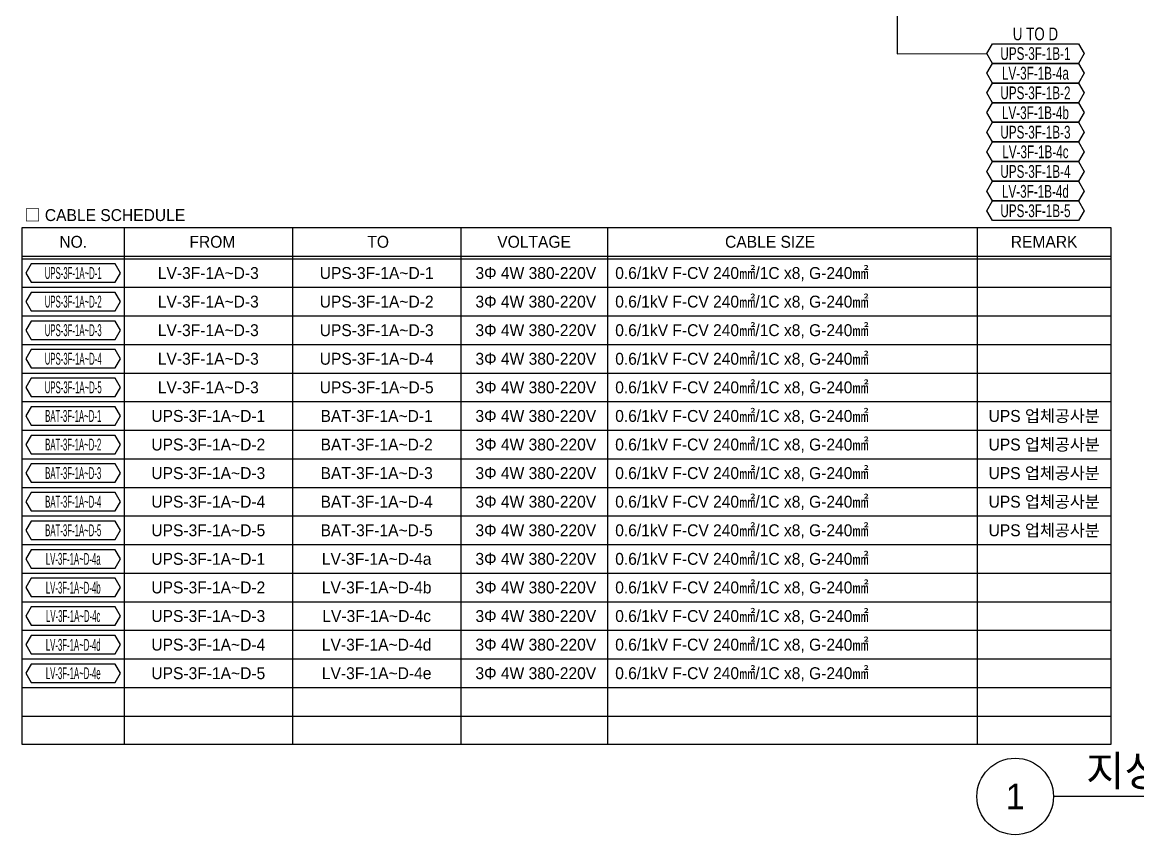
# Model space of a CAD drawing. Header units: millimetres. Extents: x 28900 to 374393, y -351975 to 838289.
# Drawn here: x 266750 to 299512, y 360825 to 384699 of the extents above; entities that cross this region are included whole.
import ezdxf
from ezdxf.enums import TextEntityAlignment as Align

# ---------------------------------------------------------------- set-up
doc = ezdxf.new("R2010")
doc.units = ezdxf.units.MM
doc.header["$LTSCALE"] = 150
for name, color, linetype in [('-----26 Electrical Cable Tray_HV_발전기 B', 103, 'Continuous'), ('-----29 Cable Schedule', 1, 'Continuous'), ('-----29 Indicator', 1, 'Continuous'), ('-----29 주기', 1, 'Continuous'), ('-----30 Text', 2, 'Continuous'), ('-----41 Drawing Title', 2, 'Continuous'), ('-----99 Cable Schedule', 2, 'Continuous')]:
    doc.layers.add(name, color=color, linetype=linetype)
doc.styles.add('ELEC', font='Dotum.ttf')

msp = doc.modelspace()

# ---------------------------------------------------------------- linework, layer by layer
at = {"layer": '-----41 Drawing Title', "color": 7}
msp.add_line((321860.9290088642, 361949.9993575428), (297039.070991136, 361949.9993575428), dxfattribs=at)
msp.add_circle((295914.0709922679, 361949.9993575428), 1124.999998875, dxfattribs=at)
at = {"layer": '-----99 Cable Schedule', "color": 1, "elevation": -2.001460561791627e-08}
msp.add_lwpolyline([(292446.1271426426, 396860.5892453945), (292446.1271426426, 383772.2491802648), (295080.8114103453, 383780.8658273926)], dxfattribs=at)
for points in [[(297770.0905333466, 384069.6158273943), (297936.8004235585, 383780.8658273926), (297770.090533344, 383492.1158273891), (295247.5213005687, 383492.1158273891), (295080.8114103453, 383780.8658273926), (295247.5213005712, 384069.6158273943)], [(297770.090533344, 383492.1158273891), (297936.8004235559, 383203.3658273873), (297770.0905333414, 382914.6158273838), (295247.5213005661, 382914.6158273838), (295080.8114103428, 383203.3658273873), (295247.5213005687, 383492.1158273891)], [(297770.0905333415, 382914.6158273838), (297936.8004235534, 382625.8658273821), (297770.0905333388, 382337.1158273786), (295247.5213005636, 382337.1158273786), (295080.8114103402, 382625.8658273821), (295247.5213005661, 382914.6158273838)], [(297770.0905333389, 382337.1158273786), (297936.8004235508, 382048.3658273768), (297770.0905333363, 381759.6158273733), (295247.521300561, 381759.6158273733), (295080.8114103376, 382048.3658273768), (295247.5213005635, 382337.1158273786)], [(297770.0905333363, 381759.6158273733), (297936.8004235483, 381470.8658273716), (297770.0905333337, 381182.1158273681), (295247.5213005585, 381182.1158273681), (295080.8114103351, 381470.8658273716), (295247.521300561, 381759.6158273733)], [(297770.0905333338, 381182.1158273681), (297936.8004235457, 380893.3658273664), (297770.0905333312, 380604.6158273629), (295247.5213005559, 380604.6158273629), (295080.8114103325, 380893.3658273664), (295247.5213005584, 381182.1158273681)], [(297770.0905333363, 380604.6158273629), (297936.8004235483, 380315.8658273611), (297770.0905333337, 380027.1158273576), (295247.5213005585, 380027.1158273576), (295080.8114103351, 380315.8658273611), (295247.521300561, 380604.6158273629)], [(297770.0905333338, 380027.1158273576), (297936.8004235457, 379738.3658273559), (297770.0905333312, 379449.6158273524), (295247.5213005559, 379449.6158273524), (295080.8114103325, 379738.3658273559), (295247.5213005584, 380027.1158273576)], [(297770.0905333363, 379449.6158273524), (297936.8004235483, 379160.8658273506), (297770.0905333337, 378872.1158273472), (295247.5213005585, 378872.1158273472), (295080.8114103351, 379160.8658273506), (295247.521300561, 379449.6158273524)]]:
    msp.add_lwpolyline(points, close=True, dxfattribs=at)

# ---------------------------------------------------------------- texts
at = {"layer": '-----29 Indicator', "color": 2, "linetype": 'Continuous', "style": 'ELEC'}
msp.add_text('□ CABLE SCHEDULE', height=350.0000050473774, dxfattribs=at).set_placement((266807.7639651963, 379033.2812878882), align=Align.MIDDLE_LEFT)
at = {"layer": '-----41 Drawing Title', "color": 2, "style": 'ELEC'}
msp.add_text('지상4층 전력간선설비 확대 평면도(UPS)', height=900, dxfattribs=at).set_placement((297997.6476047428, 362249.9993575428))
at = {"layer": '-----41 Drawing Title', "color": 7, "style": 'ELEC'}
msp.add_text('1', height=749.9999992500001, dxfattribs=at).set_placement((295914.0709922679, 361949.9993575428), align=Align.MIDDLE)
at = {"layer": '-----99 Cable Schedule', "style": 'ELEC'}
for s, width, p in [('U TO D', 0.8, (296508.8059169576, 384358.3658273969, -2.008034778597398e-08)), ('UPS-3F-1B-1', 0.7, (296508.8059169576, 383780.8658273916, -2.008034778597398e-08)), ('LV-3F-1B-4a', 0.7, (296508.8059169551, 383203.3658273864, -2.008034778597398e-08)), ('UPS-3F-1B-2', 0.7, (296508.8059169525, 382625.8658273811, -2.008034778597398e-08)), ('LV-3F-1B-4b', 0.7, (296508.8059169499, 382048.3658273759, -2.008034778597398e-08)), ('UPS-3F-1B-3', 0.7, (296508.8059169474, 381470.8658273707, -2.008034778597398e-08)), ('LV-3F-1B-4c', 0.7, (296508.8059169448, 380893.3658273654, -2.008034778597398e-08)), ('UPS-3F-1B-4', 0.7, (296508.8059169474, 380315.8658273602, -2.008034778597398e-08)), ('LV-3F-1B-4d', 0.7, (296508.8059169448, 379738.365827355, -2.008034778597398e-08)), ('UPS-3F-1B-5', 0.7, (296508.8059169474, 379160.8658273497, -2.008034778597398e-08))]:
    msp.add_text(s, height=375, dxfattribs=dict(at, width=width)).set_placement(p, align=Align.MIDDLE)

# ---------------------------------------------------------------- wipeouts: each hides what was drawn before it
at = {"color": 3}
msp.add_wipeout([(266750.00020773057, 378668.90830081096), (298726.87340795447, 378668.9082994265), (298726.8734078595, 363471.13029571093), (266750.0002076356, 363471.1302970954)], dxfattribs=at).dxf.layer = '-----26 Electrical Cable Tray_HV_발전기 B'

# ---------------------------------------------------------------- next in the draw order: linework, layer by layer
at = {"layer": '-----29 Cable Schedule'}
for p, q in [((269739.9138910793, 378668.9082993749), (269739.9138916842, 377751.1305102968)), ((274685.6528296015, 378668.9082993749), (274685.6528302073, 377751.1305129327)), ((279631.3917681656, 378668.9082968647), (279631.3917687704, 377751.1305178456)), ((283937.0939029028, 378668.9082968647), (283937.0939035077, 377751.1305178456)), ((294801.8733513518, 378668.9082953795), (294801.8733519569, 377751.1305221138))]:
    msp.add_line(p, q, dxfattribs=at)
at = {"layer": '-----29 Cable Schedule', "color": 3}
for p, q in [((266750.0002077307, 377828.9082886973), (298726.8734103435, 377828.9082833664)), ((266750.0002077307, 377751.1305091766), (298726.8734080904, 377751.1305038458))]:
    msp.add_line(p, q, dxfattribs=at)
at = {"layer": '-----29 Cable Schedule', "color": 1}
for p, q in [((269739.9138910793, 377751.1305077404), (269739.913890599, 363471.1303008755)), ((274685.6528296015, 377751.1305077404), (274685.6528291213, 363471.1303004755)), ((279631.3917681656, 377751.1305077404), (279631.3917676855, 363471.1303000756)), ((283937.0939029028, 377751.1305052303), (283937.0939024226, 363471.1302997275)), ((294801.8733519569, 377751.1305221138), (294801.8733514766, 363471.1302974446)), ((266750.0002077307, 376911.1304956267), (298726.8734080904, 376911.1304917321)), ((266750.0002077307, 376071.1304835129), (298726.8734080904, 376071.1304796184)), ((266750.0002077307, 375231.1304713992), (298726.8734080904, 375231.1304675047)), ((266750.0002077307, 374391.1304592855), (298726.8734080904, 374391.130455391)), ((266750.0002076627, 373551.1304471718), (298726.8734080225, 373551.1304432773)), ((266750.0002076627, 372711.1304350581), (298726.8734080225, 372711.1304311636)), ((266750.0002076627, 371871.1304229444), (298726.8734080225, 371871.1304190499)), ((266750.0002076627, 371031.1304108307), (298726.8734080225, 371031.1304069362)), ((266750.0002076627, 370191.130398717), (298726.8734080225, 370191.1303948225)), ((266750.0002076627, 369351.1303866034), (298726.8734080225, 369351.1303827088)), ((266750.0002076627, 368511.1303744896), (298726.8734080225, 368511.1303705951)), ((266750.0002075948, 367671.1303623759), (298726.8734079546, 367671.1303584814)), ((266750.000207527, 366831.1303502624), (298726.8734078867, 366831.1303463677)), ((266750.0002076627, 365991.1303381485), (298726.8734080225, 365991.1303342539)), ((266750.0002076627, 365151.1303260348), (298726.8734080225, 365151.1303221402)), ((266750.0002076627, 364311.1303139211), (298726.8734080225, 364311.1303100265))]:
    msp.add_line(p, q, dxfattribs=at)
at = {"layer": '-----29 Cable Schedule', "color": 3}
msp.add_lwpolyline([(266750.0002077307, 378668.908300811), (298726.8734079546, 378668.9082994265), (298726.8734078595, 363471.1302957109), (266750.0002076356, 363471.1302970954)], close=True, dxfattribs=at)
at = {"layer": '-----29 주기'}
for points in [[(267010.2452892664, 377600.6305094418), (266854.6493894914, 377331.1305055536), (267010.2452892687, 377061.630501664), (269479.6688120468, 377061.630501664), (269635.2647118325, 377331.1305055536), (269479.6688120444, 377600.6305094418)], [(267010.2452892567, 376760.6304973281), (266854.6493894816, 376491.13049344), (267010.245289259, 376221.6304895502), (269479.6688120371, 376221.6304895502), (269635.2647118227, 376491.13049344), (269479.6688120348, 376760.6304973281)], [(267010.2452892567, 375920.6304852144), (266854.6493894816, 375651.1304813263), (267010.245289259, 375381.6304774365), (269479.6688120371, 375381.6304774365), (269635.2647118227, 375651.1304813263), (269479.6688120348, 375920.6304852144)], [(267010.2452892567, 375080.6304731006), (266854.6493894816, 374811.1304692125), (267010.245289259, 374541.6304653228), (269479.6688120371, 374541.6304653228), (269635.2647118227, 374811.1304692125), (269479.6688120348, 375080.6304731006)], [(267010.2452892567, 374240.6304609869), (266854.6493894816, 373971.1304570988), (267010.245289259, 373701.6304532091), (269479.6688120371, 373701.6304532091), (269635.2647118227, 373971.1304570988), (269479.6688120348, 374240.6304609869)], [(267010.2452888092, 373400.6304161442), (266854.6493890343, 373131.1304122561), (267010.2452888116, 372861.6304083664), (269479.6688115897, 372861.6304083664), (269635.2647113753, 373131.1304122561), (269479.6688115873, 373400.6304161442)], [(267010.2452887474, 372560.6304040306), (266854.6493889724, 372291.1304001426), (267010.2452887497, 372021.6303962528), (269479.6688115278, 372021.6303962528), (269635.2647113135, 372291.1304001426), (269479.6688115255, 372560.6304040306)], [(267010.2452888831, 371720.6303919168), (266854.6493891081, 371451.1303880287), (267010.2452888855, 371181.630384139), (269479.6688116635, 371181.630384139), (269635.2647114492, 371451.1303880287), (269479.6688116612, 371720.6303919168)], [(267010.2452888831, 370880.6303798031), (266854.6493891081, 370611.130375915), (267010.2452888855, 370341.6303720252), (269479.6688116635, 370341.6303720252), (269635.2647114492, 370611.130375915), (269479.6688116612, 370880.6303798031)], [(267010.2452888831, 370040.6303676894), (266854.6493891081, 369771.1303638013), (267010.2452888855, 369501.6303599115), (269479.6688116635, 369501.6303599115), (269635.2647114492, 369771.1303638013), (269479.6688116612, 370040.6303676894)], [(267010.2452879965, 369200.6303883047), (266854.6493882215, 368931.1303844166), (267010.2452879989, 368661.6303805268), (269479.668810777, 368661.6303805268), (269635.2647105626, 368931.1303844166), (269479.6688107746, 369200.6303883047)], [(267010.2452879347, 368360.630376191), (266854.6493881596, 368091.1303723029), (267010.245287937, 367821.6303684131), (269479.6688107151, 367821.6303684131), (269635.2647105007, 368091.1303723029), (269479.6688107127, 368360.630376191)], [(267010.2452879527, 367520.6303640773), (266854.6493881777, 367251.1303601892), (267010.245287955, 366981.6303562995), (269479.6688107331, 366981.6303562995), (269635.2647105188, 367251.1303601892), (269479.6688107308, 367520.6303640773)], [(267010.2452879527, 366680.6303519636), (266854.6493881777, 366411.1303480755), (267010.245287955, 366141.6303441857), (269479.6688107331, 366141.6303441857), (269635.2647105188, 366411.1303480755), (269479.6688107308, 366680.6303519636)], [(267010.2452879527, 365840.6303398499), (266854.6493881777, 365571.1303359618), (267010.245287955, 365301.630332072), (269479.6688107331, 365301.630332072), (269635.2647105188, 365571.1303359618), (269479.6688107308, 365840.6303398499)]]:
    msp.add_lwpolyline(points, close=True, dxfattribs=at)

# ---------------------------------------------------------------- next in the draw order: texts
at = {"layer": '-----30 Text', "style": 'ELEC'}
msp.add_text('NO.', height=350.000007575542, dxfattribs=at).set_placement((268244.9570495434, 378248.9082944519), align=Align.MIDDLE)
for s, p in [('FROM', (272333.0513692758, 378248.9082930849)), ('TO', (277202.8548449613, 378248.9082930849)), ('VOLTAGE', (281782.7570418686, 378248.9082930849)), ('CABLE SIZE', (288715.5295915719, 378248.9082930849)), ('REMARK', (296764.3733808477, 378248.908289373))]:
    msp.add_text(s, height=350.000007575542, dxfattribs=at).set_placement(p, align=Align.MIDDLE_CENTER)
at = {"layer": '-----30 Text', "linetype": 'Continuous', "style": 'ELEC', "width": 0.5}
for s, p in [('UPS-3F-1A~D-1', (268244.9570506566, 377331.1305055528)), ('UPS-3F-1A~D-2', (268244.9570506469, 376491.1304934392)), ('UPS-3F-1A~D-3', (268244.9570506469, 375651.1304813254)), ('UPS-3F-1A~D-4', (268244.9570506469, 374811.1304692117)), ('UPS-3F-1A~D-5', (268244.9570506469, 373971.130457098)), ('BAT-3F-1A~D-1', (268244.9570501994, 373131.1304122553)), ('BAT-3F-1A~D-2', (268244.9570501376, 372291.1304001418)), ('BAT-3F-1A~D-3', (268244.9570502733, 371451.1303880279)), ('BAT-3F-1A~D-4', (268244.9570502733, 370611.1303759142)), ('BAT-3F-1A~D-5', (268244.9570502733, 369771.1303638005)), ('LV-3F-1A~D-4a', (268244.9570493867, 368931.1303844158)), ('LV-3F-1A~D-4b', (268244.9570493249, 368091.1303723021)), ('LV-3F-1A~D-4c', (268244.9570493429, 367251.1303601884)), ('LV-3F-1A~D-4d', (268244.9570493429, 366411.1303480747)), ('LV-3F-1A~D-4e', (268244.9570493429, 365571.1303359609))]:
    msp.add_text(s, height=350.0000050473774, dxfattribs=at).set_placement(p, align=Align.MIDDLE)
at = {"layer": '-----30 Text', "color": 3, "style": 'ELEC'}
for s, p in [('LV-3F-1A~D-3', (272212.7833641341, 377331.1304933391)), ('UPS-3F-1A~D-1', (277158.5223026777, 377331.1304928045)), ('3Φ 4W 380-220V', (281833.7614839781, 377331.1304924046)), ('LV-3F-1A~D-3', (272212.7833641244, 376491.1304812254)), ('UPS-3F-1A~D-2', (277158.522302668, 376491.1304806909)), ('3Φ 4W 380-220V', (281833.7614839684, 376491.130480291)), ('LV-3F-1A~D-3', (272212.7833641244, 375651.1304691117)), ('UPS-3F-1A~D-3', (277158.522302668, 375651.1304685771)), ('3Φ 4W 380-220V', (281833.7614839684, 375651.1304681773)), ('LV-3F-1A~D-3', (272212.7833641244, 374811.130456998)), ('UPS-3F-1A~D-4', (277158.522302668, 374811.1304564634)), ('3Φ 4W 380-220V', (281833.7614839684, 374811.1304560635)), ('LV-3F-1A~D-3', (272212.7833641244, 373971.1304448843)), ('UPS-3F-1A~D-5', (277158.522302668, 373971.1304443497)), ('3Φ 4W 380-220V', (281833.7614839684, 373971.1304439498)), ('UPS-3F-1A~D-1', (272212.7833628642, 368931.1303722021)), ('LV-3F-1A~D-4a', (277158.5223014078, 368931.1303716675)), ('3Φ 4W 380-220V', (281833.7614827082, 368931.1303712676)), ('UPS-3F-1A~D-2', (272212.7833628024, 368091.1303600884)), ('LV-3F-1A~D-4b', (277158.5223013459, 368091.1303595538)), ('3Φ 4W 380-220V', (281833.7614826463, 368091.1303591539)), ('UPS-3F-1A~D-3', (272212.7833628204, 367251.1303479747)), ('LV-3F-1A~D-4c', (277158.522301364, 367251.1303474401)), ('3Φ 4W 380-220V', (281833.7614826644, 367251.1303470402)), ('UPS-3F-1A~D-4', (272212.7833628204, 366411.1303358609)), ('LV-3F-1A~D-4d', (277158.522301364, 366411.1303353264)), ('3Φ 4W 380-220V', (281833.7614826644, 366411.1303349265)), ('UPS-3F-1A~D-5', (272212.7833628204, 365571.1303237472)), ('LV-3F-1A~D-4e', (277158.522301364, 365571.1303232127)), ('3Φ 4W 380-220V', (281833.7614826644, 365571.1303228128))]:
    msp.add_text(s, height=350.0000050473774, dxfattribs=at).set_placement(p, align=Align.MIDDLE_CENTER)
for p in [(284165.4764247759, 377331.1304890898), (284165.4764247662, 376491.1304769762), (284165.4764247662, 375651.1304648625), (284165.4764247662, 374811.1304527487), (284165.4764247662, 373971.130440635), (284165.476423506, 368931.1303679528), (284165.4764234441, 368091.1303558391), (284165.4764234622, 367251.1303437254), (284165.4764234622, 366411.1303316117), (284165.4764234622, 365571.130319498)]:
    msp.add_text('0.6/1kV F-CV 240㎟/1C x8, G-240㎟', height=350.0000050473774, dxfattribs=at).set_placement(p, align=Align.MIDDLE_LEFT)
at = {"layer": '-----30 Text', "color": 11, "style": 'ELEC'}
for s, p in [('UPS-3F-1A~D-1', (272212.7833633374, 373131.1304327704)), ('BAT-3F-1A~D-1', (277158.5223018811, 373131.1304322358)), ('3Φ 4W 380-220V', (281833.7614831814, 373131.130431836)), ('UPS 업체공사분', (296764.3733797627, 373131.1304374594)), ('UPS 업체공사분', (296764.3733797465, 372291.1304253458)), ('UPS-3F-1A~D-2', (272212.7833632756, 372291.1304206569)), ('BAT-3F-1A~D-2', (277158.5223018192, 372291.1304201224)), ('3Φ 4W 380-220V', (281833.7614831196, 372291.1304197225)), ('UPS-3F-1A~D-3', (272212.7833634113, 371451.130408543)), ('BAT-3F-1A~D-3', (277158.5223019549, 371451.1304080084)), ('3Φ 4W 380-220V', (281833.7614832553, 371451.1304076086)), ('UPS 업체공사분', (296764.3733795084, 371451.1304132321)), ('UPS-3F-1A~D-4', (272212.7833634113, 370611.1303964293)), ('BAT-3F-1A~D-4', (277158.5223019549, 370611.1303958947)), ('3Φ 4W 380-220V', (281833.7614832553, 370611.1303954949)), ('UPS 업체공사분', (296764.3733794818, 370611.1304011184)), ('UPS-3F-1A~D-5', (272212.7833634113, 369771.1303843156)), ('BAT-3F-1A~D-5', (277158.5223019549, 369771.130383781)), ('3Φ 4W 380-220V', (281833.7614832553, 369771.1303833812)), ('UPS 업체공사분', (296764.3733793795, 369771.1303890047))]:
    msp.add_text(s, height=350.0000050473774, dxfattribs=at).set_placement(p, align=Align.MIDDLE_CENTER)
for p in [(284165.4764239792, 373131.1304285212), (284165.4764239173, 372291.1304164077), (284165.4764240531, 371451.1304042938), (284165.4764240531, 370611.1303921801), (284165.4764240531, 369771.1303800664)]:
    msp.add_text('0.6/1kV F-CV 240㎟/1C x8, G-240㎟', height=350.0000050473774, dxfattribs=at).set_placement(p, align=Align.MIDDLE_LEFT)

doc.saveas('drawing.dxf')
